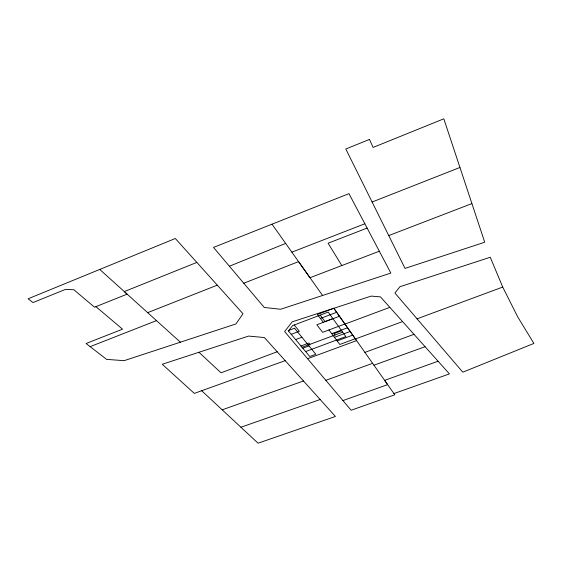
<?xml version="1.0" encoding="UTF-8"?>
<svg xmlns="http://www.w3.org/2000/svg" width="562" height="562" viewBox="0 0 562 562"><rect width="100%" height="100%" fill="white"/><g stroke="black" fill="none" stroke-linecap="round" stroke-linejoin="round"><path stroke-width="0.84" d="M288.404 330.99L292.64 325.588L328.215 312.093L345.869 336.582L305.588 351.573M229.401 266.219L285.658 243.416M95.905 306.648L122.551 329.163L86.063 343.515L106.618 359.378L124.139 360.663L235.914 323.951L243.03 313.786L196.848 262.419L124.3 291.58L180.388 342.188M272.008 224.182L348.967 193.63L390.85 273.062L280.614 309.269L264.259 307.47L213.511 247.421L272.008 224.182L322.588 295.479M147.651 312.655L217.276 285.159M243.789 283.241L298.555 261.597L309.985 277.719L379.329 251.221M372.107 202.018L459.913 167.483M90.124 346.649L156.475 320.621M291.861 252.169L364.85 223.767M367.127 228.067L328.096 243.22L341.815 265.559M388.749 235.576L471.855 203.599M320.382 318.457L336.666 312.289M291.193 334.334L299.335 331.257L294.235 324.977M332.901 318.591L324.984 321.576L320.207 315.134M339.455 316.251L316.856 324.78L322.63 332.332L344.899 323.979M295.626 339.596L301.92 337.228M277.185 351.756L221.028 372.817L198.955 352.269M331.742 333.666L347.555 327.751M300.937 346.002L308.889 343.024L309.95 344.33M341.675 330.765L333.947 333.659L334.966 335.029M344.963 324.098L394.798 394.791L351.124 410.246L284.625 331.559L292.198 321.843L333.835 308.264L344.963 324.098L389.838 307.351M302.005 347.288L342.68 332.156M302.813 348.208L309.002 345.897M334.467 337.319L350.168 331.468M337.151 340.916L352.739 335.121M355.275 338.724L339.799 344.464L328.967 329.957M417.067 318.83L502.716 287.056L517.707 316.884L533.9 343.424L462.814 372.177L394.924 293.006L399.912 286.725L490.261 257.255L502.716 287.056M355.437 338.963L402.582 321.576M307.576 358.704L356.603 340.614L333.835 308.264L317.425 314.495L323.291 322.349M364.9 352.395L413.997 334.327M325.834 380.305L372.62 363.34M373.927 365.202L425.069 346.698M285.187 360.649L194.312 393.393L162.249 364.253L248.594 336.076L264.407 337.551L335.423 416.47L258.063 443.193L201.681 390.745M393.927 393.562L449.431 373.906L438.093 361.233L384.626 380.369L387.639 384.626L342.946 400.573M222.194 409.824L303.48 380.973M240.915 427.239L320.157 399.512M333.828 308.285L371.215 296.09L380.467 296.884L438.093 361.233M99.755 269.444L127.124 294.137L94.521 307.203L73.868 289.732L65.424 289.409L32.996 302.56L28.1 298.787L175.309 238.499L196.848 262.419M369.48 139.418L345.813 149L405.026 268.404L484.725 242.229L443.818 118.807L373.105 147.441L369.48 139.418M294.565 328.222L288.158 330.646L309.739 356.505L315.823 354.25L294.565 328.222"/></g></svg>
